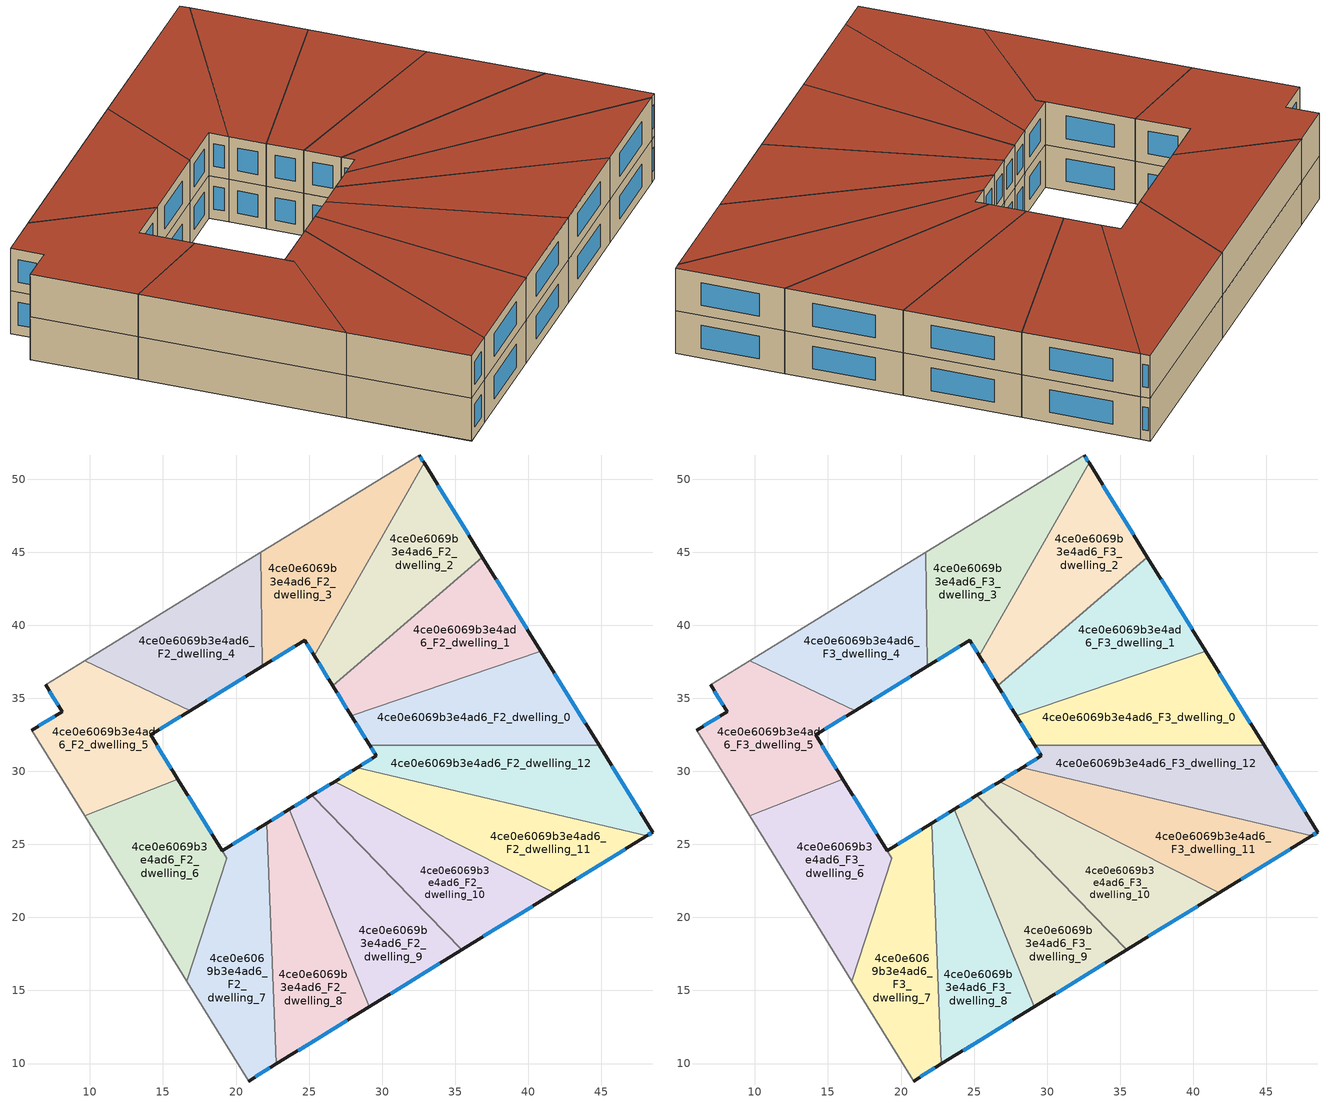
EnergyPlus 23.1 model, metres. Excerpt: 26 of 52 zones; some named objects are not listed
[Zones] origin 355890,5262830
4ce0e6069b3e4ad6_F2_dwelling_0
 floor to 4ce0e6069b3e4ad6_F1_dwelling_0 (EU_floor_Construction): 40.86,38.23 44.86,31.78 29.16,31.78 27.89,33.82 z6
 wall outside (EU_wall_Construction): 27.89,33.82 29.16,31.78 / 44.86,31.78 40.86,38.23 z6:9
 wall to 4ce0e6069b3e4ad6_F2_dwelling_1 (EU_wall_Construction): 40.86,38.23 27.89,33.82 z6:9
 wall to 4ce0e6069b3e4ad6_F2_dwelling_12 (EU_wall_Construction): 29.16,31.78 44.86,31.78 z6:9
 window (EU_Window_Construction): 28.19,33.34 28.86,32.26 / 43.92,33.29 41.8,36.71 z6.7:8.3
4ce0e6069b3e4ad6_F2_dwelling_1
 floor to 4ce0e6069b3e4ad6_F1_dwelling_1 (EU_floor_Construction): 36.87,44.67 40.86,38.23 27.89,33.82 26.63,35.87 z6
 wall outside (EU_wall_Construction): 26.63,35.87 27.89,33.82 / 40.86,38.23 36.87,44.67 z6:9
 wall to 4ce0e6069b3e4ad6_F2_dwelling_2 (EU_wall_Construction): 36.87,44.67 26.63,35.87 z6:9
 window (EU_Window_Construction): 26.93,35.39 27.6,34.3 / 39.93,39.74 37.81,43.16 z6.7:8.3
4ce0e6069b3e4ad6_F2_dwelling_10
 floor to 4ce0e6069b3e4ad6_F1_dwelling_10 (EU_floor_Construction): 41.79,21.68 35.45,17.78 25.2,28.35 26.75,29.31 z6
 wall outside (EU_wall_Construction): 26.75,29.31 25.2,28.35 / 35.45,17.78 41.79,21.68 z6:9
 wall to 4ce0e6069b3e4ad6_F2_dwelling_9 (EU_wall_Construction): 25.2,28.35 35.45,17.78 z6:9
 wall to 4ce0e6069b3e4ad6_F2_dwelling_11 (EU_wall_Construction): 41.79,21.68 26.75,29.31 z6:9
 window (EU_Window_Construction): 26.39,29.08 25.56,28.58 / 36.94,18.7 40.3,20.77 z6.7:8.3
4ce0e6069b3e4ad6_F2_dwelling_11
 floor to 4ce0e6069b3e4ad6_F1_dwelling_11 (EU_floor_Construction): 48.13,25.59 41.79,21.68 26.75,29.31 28.3,30.26 z6
 wall outside (EU_wall_Construction): 28.3,30.26 26.75,29.31 / 41.79,21.68 48.14,25.59 z6:9
 wall to 4ce0e6069b3e4ad6_F2_dwelling_12 (EU_wall_Construction): 48.13,25.59 28.3,30.26 z6:9
 window (EU_Window_Construction): 27.94,30.04 27.12,29.53 / 43.28,22.6 46.65,24.67 z6.7:8.3
4ce0e6069b3e4ad6_F2_dwelling_12
 floor to 4ce0e6069b3e4ad6_F1_dwelling_12 (EU_floor_Construction): 44.86,31.78 48.54,25.84 48.13,25.59 28.3,30.26 29.6,31.06 29.16,31.78 z6
 wall outside (EU_wall_Construction): 29.16,31.78 29.6,31.06 28.3,30.26 / 48.14,25.59 48.54,25.84 44.86,31.78 z6:9
 window (EU_Window_Construction): 29.3,30.87 28.61,30.45 / 29.26,31.61 29.5,31.23 / 47.67,27.23 45.72,30.38 / 48.23,25.65 48.44,25.78 z6.7:8.3
4ce0e6069b3e4ad6_F2_dwelling_2
 floor to 4ce0e6069b3e4ad6_F1_dwelling_2 (EU_floor_Construction): 32.88,51.12 36.87,44.67 26.63,35.87 25.36,37.91 z6
 wall outside (EU_wall_Construction): 25.36,37.91 26.63,35.87 / 36.87,44.67 32.88,51.12 z6:9
 wall to 4ce0e6069b3e4ad6_F2_dwelling_3 (EU_wall_Construction): 32.88,51.12 25.36,37.91 z6:9
 window (EU_Window_Construction): 25.66,37.43 26.33,36.35 / 35.94,46.19 33.82,49.61 z6.7:8.3
4ce0e6069b3e4ad6_F2_dwelling_3
 floor to 4ce0e6069b3e4ad6_F1_dwelling_3 (EU_floor_Construction): 32.54,51.66 32.88,51.12 25.36,37.91 24.7,38.99 21.8,37.21 21.69,44.99 z6
 wall outside (EU_wall_Construction): 21.8,37.21 24.7,38.99 25.36,37.91 / 32.88,51.12 32.54,51.66 z6:9
 wall adiabatic (EU_wall_Construction): 32.54,51.66 21.69,44.99 z6:9
 wall to 4ce0e6069b3e4ad6_F2_dwelling_4 (EU_wall_Construction): 21.69,44.99 21.8,37.21 z6:9
 window (EU_Window_Construction): 24.85,38.74 25.21,38.16 / 22.48,37.62 24.02,38.57 / 32.8,51.25 32.62,51.53 z6.7:8.3
4ce0e6069b3e4ad6_F2_dwelling_4
 floor to 4ce0e6069b3e4ad6_F1_dwelling_4 (EU_floor_Construction): 21.69,44.99 21.8,37.21 16.85,34.16 9.65,37.58 z6
 wall outside (EU_wall_Construction): 16.85,34.16 21.8,37.21 z6:9
 wall adiabatic (EU_wall_Construction): 21.69,44.99 9.65,37.58 z6:9
 wall to 4ce0e6069b3e4ad6_F2_dwelling_5 (EU_wall_Construction): 9.65,37.58 16.85,34.16 z6:9
 window (EU_Window_Construction): 18.01,34.88 20.64,36.49 z6.7:8.3
4ce0e6069b3e4ad6_F2_dwelling_5
 floor to 4ce0e6069b3e4ad6_F1_dwelling_5 (EU_floor_Construction): 16.85,34.16 14.15,32.5 16.02,29.47 9.63,26.95 6.01,32.81 8.09,34.09 6.96,35.92 9.65,37.58 z6
 wall outside (EU_wall_Construction): 6.96,35.92 8.09,34.09 6.01,32.81 / 16.02,29.47 14.15,32.5 16.85,34.16 z6:9
 wall adiabatic (EU_wall_Construction): 9.65,37.58 6.96,35.92 / 6.01,32.81 9.63,26.95 z6:9
 wall to 4ce0e6069b3e4ad6_F2_dwelling_6 (EU_wall_Construction): 9.63,26.95 16.02,29.47 z6:9
 window (EU_Window_Construction): 7.22,35.49 7.82,34.52 / 14.78,32.89 16.22,33.77 / 15.58,30.18 14.59,31.79 / 7.6,33.79 6.5,33.11 z6.7:8.3
4ce0e6069b3e4ad6_F2_dwelling_6
 floor to 4ce0e6069b3e4ad6_F1_dwelling_6 (EU_floor_Construction): 16.02,29.47 19.05,24.58 19.37,24.05 16.64,15.64 9.63,26.95 z6
 wall outside (EU_wall_Construction): 19.05,24.58 16.02,29.47 z6:9
 wall adiabatic (EU_wall_Construction): 9.63,26.95 16.64,15.64 z6:9
 wall to 4ce0e6069b3e4ad6_F2_dwelling_7 (EU_wall_Construction): 16.64,15.64 19.37,24.05 / 19.37,24.06 19.05,24.57 z6:9
 window (EU_Window_Construction): 18.34,25.72 16.73,28.32 z6.7:8.3
4ce0e6069b3e4ad6_F2_dwelling_7
 floor to 4ce0e6069b3e4ad6_F1_dwelling_7 (EU_floor_Construction): 22.09,26.44 22.77,9.97 20.87,8.8 16.64,15.64 19.37,24.06 19.05,24.57 z6
 wall outside (EU_wall_Construction): 22.09,26.44 19.05,24.57 / 20.87,8.8 22.77,9.97 z6:9
 wall adiabatic (EU_wall_Construction): 16.64,15.64 20.87,8.8 z6:9
 wall to 4ce0e6069b3e4ad6_F2_dwelling_8 (EU_wall_Construction): 22.77,9.97 22.09,26.44 z6:9
 window (EU_Window_Construction): 21.38,26 19.77,25.01 / 21.32,9.08 22.32,9.7 z6.7:8.3
4ce0e6069b3e4ad6_F2_dwelling_8
 floor to 4ce0e6069b3e4ad6_F1_dwelling_8 (EU_floor_Construction): 23.65,27.4 29.11,13.88 22.77,9.97 22.09,26.44 z6
 wall outside (EU_wall_Construction): 23.65,27.4 22.09,26.44 / 22.77,9.97 29.11,13.88 z6:9
 wall to 4ce0e6069b3e4ad6_F2_dwelling_9 (EU_wall_Construction): 29.11,13.88 23.65,27.4 z6:9
 window (EU_Window_Construction): 23.28,27.17 22.46,26.67 / 24.26,10.89 27.62,12.96 z6.7:8.3
4ce0e6069b3e4ad6_F2_dwelling_9
 floor to 4ce0e6069b3e4ad6_F1_dwelling_9 (EU_floor_Construction): 25.2,28.35 35.45,17.78 29.11,13.88 23.65,27.4 z6
 wall outside (EU_wall_Construction): 25.2,28.35 23.65,27.4 / 29.11,13.88 35.45,17.78 z6:9
 window (EU_Window_Construction): 24.83,28.13 24.01,27.62 / 30.6,14.79 33.96,16.86 z6.7:8.3
4ce0e6069b3e4ad6_F3_dwelling_0
 floor to 4ce0e6069b3e4ad6_F2_dwelling_0 (EU_floor_Construction): 40.86,38.23 44.86,31.78 29.16,31.78 27.89,33.82 z9
 wall outside (EU_wall_Construction): 27.89,33.82 29.16,31.78 / 44.86,31.78 40.86,38.23 z9:12
 wall to 4ce0e6069b3e4ad6_F3_dwelling_1 (EU_wall_Construction): 40.86,38.23 27.89,33.82 z9:12
 wall to 4ce0e6069b3e4ad6_F3_dwelling_12 (EU_wall_Construction): 29.16,31.78 44.86,31.78 z9:12
 window (EU_Window_Construction): 28.19,33.34 28.86,32.26 / 43.92,33.29 41.8,36.71 z9.7:11.3
 roof outside (EU_roof_Construction): 44.86,31.78 40.86,38.23 27.89,33.82 29.16,31.78 z12
4ce0e6069b3e4ad6_F3_dwelling_1
 floor to 4ce0e6069b3e4ad6_F2_dwelling_1 (EU_floor_Construction): 36.87,44.67 40.86,38.23 27.89,33.82 26.63,35.87 z9
 wall outside (EU_wall_Construction): 26.63,35.87 27.89,33.82 / 40.86,38.23 36.87,44.67 z9:12
 wall to 4ce0e6069b3e4ad6_F3_dwelling_2 (EU_wall_Construction): 36.87,44.67 26.63,35.87 z9:12
 window (EU_Window_Construction): 26.93,35.39 27.6,34.3 / 39.93,39.74 37.81,43.16 z9.7:11.3
 roof outside (EU_roof_Construction): 40.86,38.23 36.87,44.67 26.63,35.87 27.89,33.82 z12
4ce0e6069b3e4ad6_F3_dwelling_10
 floor to 4ce0e6069b3e4ad6_F2_dwelling_10 (EU_floor_Construction): 41.79,21.68 35.45,17.78 25.2,28.35 26.75,29.31 z9
 wall outside (EU_wall_Construction): 26.75,29.31 25.2,28.35 / 35.45,17.78 41.79,21.68 z9:12
 wall to 4ce0e6069b3e4ad6_F3_dwelling_9 (EU_wall_Construction): 25.2,28.35 35.45,17.78 z9:12
 wall to 4ce0e6069b3e4ad6_F3_dwelling_11 (EU_wall_Construction): 41.79,21.68 26.75,29.31 z9:12
 window (EU_Window_Construction): 26.39,29.08 25.56,28.58 / 36.94,18.7 40.3,20.77 z9.7:11.3
 roof outside (EU_roof_Construction): 41.79,21.68 26.75,29.31 25.2,28.35 35.45,17.78 z12
4ce0e6069b3e4ad6_F3_dwelling_11
 floor to 4ce0e6069b3e4ad6_F2_dwelling_11 (EU_floor_Construction): 48.13,25.59 41.79,21.68 26.75,29.31 28.3,30.26 z9
 wall outside (EU_wall_Construction): 28.3,30.26 26.75,29.31 / 41.79,21.68 48.14,25.59 z9:12
 wall to 4ce0e6069b3e4ad6_F3_dwelling_12 (EU_wall_Construction): 48.13,25.59 28.3,30.26 z9:12
 window (EU_Window_Construction): 27.94,30.04 27.12,29.53 / 43.28,22.6 46.65,24.67 z9.7:11.3
 roof outside (EU_roof_Construction): 48.14,25.59 28.3,30.26 26.75,29.31 41.79,21.68 z12
4ce0e6069b3e4ad6_F3_dwelling_12
 floor to 4ce0e6069b3e4ad6_F2_dwelling_12 (EU_floor_Construction): 44.86,31.78 48.54,25.84 48.13,25.59 28.3,30.26 29.6,31.06 29.16,31.78 z9
 wall outside (EU_wall_Construction): 29.16,31.78 29.6,31.06 28.3,30.26 / 48.14,25.59 48.54,25.84 44.86,31.78 z9:12
 window (EU_Window_Construction): 29.3,30.87 28.61,30.45 / 29.26,31.61 29.5,31.23 / 47.67,27.23 45.72,30.38 / 48.23,25.65 48.44,25.78 z9.7:11.3
 roof outside (EU_roof_Construction): 48.54,25.84 44.86,31.78 29.16,31.78 29.6,31.06 28.3,30.26 48.14,25.59 z12
4ce0e6069b3e4ad6_F3_dwelling_2
 floor to 4ce0e6069b3e4ad6_F2_dwelling_2 (EU_floor_Construction): 32.88,51.12 36.87,44.67 26.63,35.87 25.36,37.91 z9
 wall outside (EU_wall_Construction): 25.36,37.91 26.63,35.87 / 36.87,44.67 32.88,51.12 z9:12
 wall to 4ce0e6069b3e4ad6_F3_dwelling_3 (EU_wall_Construction): 32.88,51.12 25.36,37.91 z9:12
 window (EU_Window_Construction): 25.66,37.43 26.33,36.35 / 35.94,46.19 33.82,49.61 z9.7:11.3
 roof outside (EU_roof_Construction): 36.87,44.67 32.88,51.12 25.36,37.91 26.63,35.87 z12
4ce0e6069b3e4ad6_F3_dwelling_3
 floor to 4ce0e6069b3e4ad6_F2_dwelling_3 (EU_floor_Construction): 32.54,51.66 32.88,51.12 25.36,37.91 24.7,38.99 21.8,37.21 21.69,44.99 z9
 wall outside (EU_wall_Construction): 21.8,37.21 24.7,38.99 25.36,37.91 / 32.88,51.12 32.54,51.66 z9:12
 wall adiabatic (EU_wall_Construction): 32.54,51.66 21.69,44.99 z9:12
 wall to 4ce0e6069b3e4ad6_F3_dwelling_4 (EU_wall_Construction): 21.69,44.99 21.8,37.21 z9:12
 window (EU_Window_Construction): 24.85,38.74 25.21,38.16 / 22.48,37.62 24.02,38.57 / 32.8,51.25 32.62,51.53 z9.7:11.3
 roof outside (EU_roof_Construction): 25.36,37.91 32.88,51.12 32.54,51.66 21.69,44.99 21.8,37.21 24.7,38.99 z12
4ce0e6069b3e4ad6_F3_dwelling_4
 floor to 4ce0e6069b3e4ad6_F2_dwelling_4 (EU_floor_Construction): 21.69,44.99 21.8,37.21 16.85,34.16 9.65,37.58 z9
 wall outside (EU_wall_Construction): 16.85,34.16 21.8,37.21 z9:12
 wall adiabatic (EU_wall_Construction): 21.69,44.99 9.65,37.58 z9:12
 wall to 4ce0e6069b3e4ad6_F3_dwelling_5 (EU_wall_Construction): 9.65,37.58 16.85,34.16 z9:12
 window (EU_Window_Construction): 18.01,34.88 20.64,36.49 z9.7:11.3
 roof outside (EU_roof_Construction): 21.8,37.21 21.69,44.99 9.65,37.58 16.85,34.16 z12
4ce0e6069b3e4ad6_F3_dwelling_5
 floor to 4ce0e6069b3e4ad6_F2_dwelling_5 (EU_floor_Construction): 16.85,34.16 14.15,32.5 16.02,29.47 9.63,26.95 6.01,32.81 8.09,34.09 6.96,35.92 9.65,37.58 z9
 wall outside (EU_wall_Construction): 6.96,35.92 8.09,34.09 6.01,32.81 / 16.02,29.47 14.15,32.5 16.85,34.16 z9:12
 wall adiabatic (EU_wall_Construction): 9.65,37.58 6.96,35.92 / 6.01,32.81 9.63,26.95 z9:12
 wall to 4ce0e6069b3e4ad6_F3_dwelling_6 (EU_wall_Construction): 9.63,26.95 16.02,29.47 z9:12
 window (EU_Window_Construction): 7.22,35.49 7.82,34.52 / 14.78,32.89 16.22,33.77 / 15.58,30.18 14.59,31.79 / 7.6,33.79 6.5,33.11 z9.7:11.3
 roof outside (EU_roof_Construction): 16.02,29.47 14.15,32.5 16.85,34.16 9.65,37.58 6.96,35.92 8.09,34.09 6.01,32.81 9.63,26.95 z12
4ce0e6069b3e4ad6_F3_dwelling_6
 floor to 4ce0e6069b3e4ad6_F2_dwelling_6 (EU_floor_Construction): 16.02,29.47 19.05,24.58 19.37,24.05 16.64,15.64 9.63,26.95 z9
 wall outside (EU_wall_Construction): 19.05,24.58 16.02,29.47 z9:12
 wall adiabatic (EU_wall_Construction): 9.63,26.95 16.64,15.64 z9:12
 wall to 4ce0e6069b3e4ad6_F3_dwelling_7 (EU_wall_Construction): 16.64,15.64 19.37,24.05 / 19.37,24.06 19.05,24.57 z9:12
 window (EU_Window_Construction): 18.34,25.72 16.73,28.32 z9.7:11.3
 roof outside (EU_roof_Construction): 16.64,15.64 19.37,24.05 19.05,24.58 16.02,29.47 9.63,26.95 z12
4ce0e6069b3e4ad6_F3_dwelling_7
 floor to 4ce0e6069b3e4ad6_F2_dwelling_7 (EU_floor_Construction): 22.09,26.44 22.77,9.97 20.87,8.8 16.64,15.64 19.37,24.06 19.05,24.57 z9
 wall outside (EU_wall_Construction): 22.09,26.44 19.05,24.57 / 20.87,8.8 22.77,9.97 z9:12
 wall adiabatic (EU_wall_Construction): 16.64,15.64 20.87,8.8 z9:12
 wall to 4ce0e6069b3e4ad6_F3_dwelling_8 (EU_wall_Construction): 22.77,9.97 22.09,26.44 z9:12
 window (EU_Window_Construction): 21.38,26 19.77,25.01 / 21.32,9.08 22.32,9.7 z9.7:11.3
 roof outside (EU_roof_Construction): 22.77,9.97 22.09,26.44 19.05,24.57 19.37,24.06 16.64,15.64 20.87,8.8 z12
4ce0e6069b3e4ad6_F3_dwelling_8
 floor to 4ce0e6069b3e4ad6_F2_dwelling_8 (EU_floor_Construction): 23.65,27.4 29.11,13.88 22.77,9.97 22.09,26.44 z9
 wall outside (EU_wall_Construction): 23.65,27.4 22.09,26.44 / 22.77,9.97 29.11,13.88 z9:12
 wall to 4ce0e6069b3e4ad6_F3_dwelling_9 (EU_wall_Construction): 29.11,13.88 23.65,27.4 z9:12
 window (EU_Window_Construction): 23.28,27.17 22.46,26.67 / 24.26,10.89 27.62,12.96 z9.7:11.3
 roof outside (EU_roof_Construction): 29.11,13.88 23.65,27.4 22.09,26.44 22.77,9.97 z12
4ce0e6069b3e4ad6_F3_dwelling_9
 floor to 4ce0e6069b3e4ad6_F2_dwelling_9 (EU_floor_Construction): 25.2,28.35 35.45,17.78 29.11,13.88 23.65,27.4 z9
 wall outside (EU_wall_Construction): 25.2,28.35 23.65,27.4 / 29.11,13.88 35.45,17.78 z9:12
 window (EU_Window_Construction): 24.83,28.13 24.01,27.62 / 30.6,14.79 33.96,16.86 z9.7:11.3
 roof outside (EU_roof_Construction): 35.45,17.78 25.2,28.35 23.65,27.4 29.11,13.88 z12
[Building]
EU S2 Campaign: North Axis=0; Terrain=City; Solar Distribution=FullExterior
[Site:Location]
Budapest.Ferenc.Liszt.Intl.AP: Latitude=47.437; Longitude=19.256; Time Zone=1; Elevation=185
[SizingPeriod:WeatherFileDays]
AnnualSizingPeriod: Begin Month=1; Begin Day of Month=1; End Month=12; End Day of Month=31; Day of Week for Start Day=Monday; Use Weather File Daylight Saving Period=No; Use Weather File Rain and Snow Indicators=No
[MATERIAL]
EU_InternalMass_Material: Roughness=MediumRough; Thickness=0.1; Conductivity=1; Density=1800; Specific Heat=900; Thermal Absorptance=0.9; Solar Absorptance=0.7; Visible Absorptance=0.7
[MATERIAL:NOMASS] Roughness=MediumRough; Thermal Absorptance=0.9; Solar Absorptance=0.7; Visible Absorptance=0.7
Name | Thermal Resistance
EU_wall_NoMass | 0.832559
EU_roof_NoMass | 1.39638
EU_floor_NoMass | 0.872794
[WINDOWMATERIAL:SIMPLEGLAZINGSYSTEM]
EU_Window_SimpleGlazing: UFactor=2.79869; Solar Heat Gain Coefficient=0.75; Visible Transmittance=0.75
[CONSTRUCTION]
EU_wall_Construction: EU_wall_NoMass
EU_roof_Construction: EU_roof_NoMass
EU_floor_Construction: EU_floor_NoMass
EU_Window_Construction: EU_Window_SimpleGlazing
EU_InternalMass_Construction: EU_InternalMass_Material
[ZONE] Type=1; Multiplier=1; Ceiling Height=autocalculate; Floor Area=autocalculate; Part of Total Floor Area=Yes
Name | Volume
4ce0e6069b3e4ad6_F2_dwelling_0; 4ce0e6069b3e4ad6_F3_dwelling_0 | 199.929
4ce0e6069b3e4ad6_F2_dwelling_1; 4ce0e6069b3e4ad6_F3_dwelling_1 | 199.918
4ce0e6069b3e4ad6_F2_dwelling_10; 4ce0e6069b3e4ad6_F3_dwelling_10; 4ce0e6069b3e4ad6_F2_dwelling_9; 4ce0e6069b3e4ad6_F3_dwelling_9 | 199.916
4ce0e6069b3e4ad6_F2_dwelling_11; 4ce0e6069b3e4ad6_F3_dwelling_11 | 199.931
4ce0e6069b3e4ad6_F2_dwelling_12; 4ce0e6069b3e4ad6_F3_dwelling_12 | 199.899
4ce0e6069b3e4ad6_F2_dwelling_2; 4ce0e6069b3e4ad6_F3_dwelling_2 | 199.948
4ce0e6069b3e4ad6_F2_dwelling_3; 4ce0e6069b3e4ad6_F3_dwelling_3 | 199.89
4ce0e6069b3e4ad6_F2_dwelling_4; 4ce0e6069b3e4ad6_F3_dwelling_4 | 199.909
4ce0e6069b3e4ad6_F2_dwelling_5; 4ce0e6069b3e4ad6_F3_dwelling_5 | 199.939
4ce0e6069b3e4ad6_F2_dwelling_6; 4ce0e6069b3e4ad6_F3_dwelling_6 | 199.272
4ce0e6069b3e4ad6_F2_dwelling_7; 4ce0e6069b3e4ad6_F3_dwelling_7 | 200.543
4ce0e6069b3e4ad6_F2_dwelling_8; 4ce0e6069b3e4ad6_F3_dwelling_8 | 199.942
[INTERNALMASS] Construction=EU_InternalMass_Construction
Name | Zone or ZoneList | Surface Area
4ce0e6069b3e4ad6_F2_dwelling_0_EU_InternalMass | 4ce0e6069b3e4ad6_F2_dwelling_0 | 66.6432
4ce0e6069b3e4ad6_F2_dwelling_1_EU_InternalMass | 4ce0e6069b3e4ad6_F2_dwelling_1 | 66.6393
4ce0e6069b3e4ad6_F2_dwelling_2_EU_InternalMass | 4ce0e6069b3e4ad6_F2_dwelling_2 | 66.6495
4ce0e6069b3e4ad6_F2_dwelling_3_EU_InternalMass | 4ce0e6069b3e4ad6_F2_dwelling_3 | 66.6302
4ce0e6069b3e4ad6_F2_dwelling_4_EU_InternalMass | 4ce0e6069b3e4ad6_F2_dwelling_4 | 66.6363
4ce0e6069b3e4ad6_F2_dwelling_5_EU_InternalMass | 4ce0e6069b3e4ad6_F2_dwelling_5 | 66.6465
4ce0e6069b3e4ad6_F2_dwelling_6_EU_InternalMass | 4ce0e6069b3e4ad6_F2_dwelling_6 | 66.4254
4ce0e6069b3e4ad6_F2_dwelling_7_EU_InternalMass | 4ce0e6069b3e4ad6_F2_dwelling_7 | 66.8476
4ce0e6069b3e4ad6_F2_dwelling_8_EU_InternalMass | 4ce0e6069b3e4ad6_F2_dwelling_8 | 66.6472
4ce0e6069b3e4ad6_F2_dwelling_9_EU_InternalMass | 4ce0e6069b3e4ad6_F2_dwelling_9 | 66.6386
4ce0e6069b3e4ad6_F2_dwelling_10_EU_InternalMass | 4ce0e6069b3e4ad6_F2_dwelling_10 | 66.6386
4ce0e6069b3e4ad6_F2_dwelling_11_EU_InternalMass | 4ce0e6069b3e4ad6_F2_dwelling_11 | 66.6439
4ce0e6069b3e4ad6_F2_dwelling_12_EU_InternalMass | 4ce0e6069b3e4ad6_F2_dwelling_12 | 66.6328
4ce0e6069b3e4ad6_F3_dwelling_0_EU_InternalMass | 4ce0e6069b3e4ad6_F3_dwelling_0 | 66.6432
4ce0e6069b3e4ad6_F3_dwelling_1_EU_InternalMass | 4ce0e6069b3e4ad6_F3_dwelling_1 | 66.6393
4ce0e6069b3e4ad6_F3_dwelling_2_EU_InternalMass | 4ce0e6069b3e4ad6_F3_dwelling_2 | 66.6495
4ce0e6069b3e4ad6_F3_dwelling_3_EU_InternalMass | 4ce0e6069b3e4ad6_F3_dwelling_3 | 66.6302
4ce0e6069b3e4ad6_F3_dwelling_4_EU_InternalMass | 4ce0e6069b3e4ad6_F3_dwelling_4 | 66.6363
4ce0e6069b3e4ad6_F3_dwelling_5_EU_InternalMass | 4ce0e6069b3e4ad6_F3_dwelling_5 | 66.6465
4ce0e6069b3e4ad6_F3_dwelling_6_EU_InternalMass | 4ce0e6069b3e4ad6_F3_dwelling_6 | 66.4254
4ce0e6069b3e4ad6_F3_dwelling_7_EU_InternalMass | 4ce0e6069b3e4ad6_F3_dwelling_7 | 66.8476
4ce0e6069b3e4ad6_F3_dwelling_8_EU_InternalMass | 4ce0e6069b3e4ad6_F3_dwelling_8 | 66.6472
4ce0e6069b3e4ad6_F3_dwelling_9_EU_InternalMass | 4ce0e6069b3e4ad6_F3_dwelling_9 | 66.6386
4ce0e6069b3e4ad6_F3_dwelling_10_EU_InternalMass | 4ce0e6069b3e4ad6_F3_dwelling_10 | 66.6386
4ce0e6069b3e4ad6_F3_dwelling_11_EU_InternalMass | 4ce0e6069b3e4ad6_F3_dwelling_11 | 66.6439
4ce0e6069b3e4ad6_F3_dwelling_12_EU_InternalMass | 4ce0e6069b3e4ad6_F3_dwelling_12 | 66.6328
[OTHEREQUIPMENT] Fuel Type=Electricity; Design Level Calculation Method=Watts/Area; Power per Zone Floor Area=1; Fraction Latent=0; Fraction Radiant=0; Fraction Lost=0; Carbon Dioxide Generation Rate=0; EndUse Subcategory=EU_Step8_InternalGains
Name | Zone or ZoneList or Space or SpaceList | Schedule
EU_Step8_InternalGain_4ce0e6069b3e4ad6_F2_dwelling_0_f000 | 4ce0e6069b3e4ad6_F2_dwelling_0 | EU_Step8_GainSchedule_4ce0e6069b3e4ad6_F2_dwelling_0_f000
EU_Step8_InternalGain_4ce0e6069b3e4ad6_F2_dwelling_1_f000 | 4ce0e6069b3e4ad6_F2_dwelling_1 | EU_Step8_GainSchedule_4ce0e6069b3e4ad6_F2_dwelling_1_f000
EU_Step8_InternalGain_4ce0e6069b3e4ad6_F2_dwelling_2_f000 | 4ce0e6069b3e4ad6_F2_dwelling_2 | EU_Step8_GainSchedule_4ce0e6069b3e4ad6_F2_dwelling_2_f000
EU_Step8_InternalGain_4ce0e6069b3e4ad6_F2_dwelling_3_f000 | 4ce0e6069b3e4ad6_F2_dwelling_3 | EU_Step8_GainSchedule_4ce0e6069b3e4ad6_F2_dwelling_3_f000
EU_Step8_InternalGain_4ce0e6069b3e4ad6_F2_dwelling_4_f000 | 4ce0e6069b3e4ad6_F2_dwelling_4 | EU_Step8_GainSchedule_4ce0e6069b3e4ad6_F2_dwelling_4_f000
EU_Step8_InternalGain_4ce0e6069b3e4ad6_F2_dwelling_5_f000 | 4ce0e6069b3e4ad6_F2_dwelling_5 | EU_Step8_GainSchedule_4ce0e6069b3e4ad6_F2_dwelling_5_f000
EU_Step8_InternalGain_4ce0e6069b3e4ad6_F2_dwelling_6_f000 | 4ce0e6069b3e4ad6_F2_dwelling_6 | EU_Step8_GainSchedule_4ce0e6069b3e4ad6_F2_dwelling_6_f000
EU_Step8_InternalGain_4ce0e6069b3e4ad6_F2_dwelling_7_f000 | 4ce0e6069b3e4ad6_F2_dwelling_7 | EU_Step8_GainSchedule_4ce0e6069b3e4ad6_F2_dwelling_7_f000
EU_Step8_InternalGain_4ce0e6069b3e4ad6_F2_dwelling_8_f000 | 4ce0e6069b3e4ad6_F2_dwelling_8 | EU_Step8_GainSchedule_4ce0e6069b3e4ad6_F2_dwelling_8_f000
EU_Step8_InternalGain_4ce0e6069b3e4ad6_F2_dwelling_9_f000 | 4ce0e6069b3e4ad6_F2_dwelling_9 | EU_Step8_GainSchedule_4ce0e6069b3e4ad6_F2_dwelling_9_f000
EU_Step8_InternalGain_4ce0e6069b3e4ad6_F2_dwelling_10_f000 | 4ce0e6069b3e4ad6_F2_dwelling_10 | EU_Step8_GainSchedule_4ce0e6069b3e4ad6_F2_dwelling_10_f000
EU_Step8_InternalGain_4ce0e6069b3e4ad6_F2_dwelling_11_f000 | 4ce0e6069b3e4ad6_F2_dwelling_11 | EU_Step8_GainSchedule_4ce0e6069b3e4ad6_F2_dwelling_11_f000
EU_Step8_InternalGain_4ce0e6069b3e4ad6_F2_dwelling_12_f000 | 4ce0e6069b3e4ad6_F2_dwelling_12 | EU_Step8_GainSchedule_4ce0e6069b3e4ad6_F2_dwelling_12_f000
EU_Step8_InternalGain_4ce0e6069b3e4ad6_F3_dwelling_0_f000 | 4ce0e6069b3e4ad6_F3_dwelling_0 | EU_Step8_GainSchedule_4ce0e6069b3e4ad6_F3_dwelling_0_f000
EU_Step8_InternalGain_4ce0e6069b3e4ad6_F3_dwelling_1_f000 | 4ce0e6069b3e4ad6_F3_dwelling_1 | EU_Step8_GainSchedule_4ce0e6069b3e4ad6_F3_dwelling_1_f000
EU_Step8_InternalGain_4ce0e6069b3e4ad6_F3_dwelling_2_f000 | 4ce0e6069b3e4ad6_F3_dwelling_2 | EU_Step8_GainSchedule_4ce0e6069b3e4ad6_F3_dwelling_2_f000
EU_Step8_InternalGain_4ce0e6069b3e4ad6_F3_dwelling_3_f000 | 4ce0e6069b3e4ad6_F3_dwelling_3 | EU_Step8_GainSchedule_4ce0e6069b3e4ad6_F3_dwelling_3_f000
EU_Step8_InternalGain_4ce0e6069b3e4ad6_F3_dwelling_4_f000 | 4ce0e6069b3e4ad6_F3_dwelling_4 | EU_Step8_GainSchedule_4ce0e6069b3e4ad6_F3_dwelling_4_f000
EU_Step8_InternalGain_4ce0e6069b3e4ad6_F3_dwelling_5_f000 | 4ce0e6069b3e4ad6_F3_dwelling_5 | EU_Step8_GainSchedule_4ce0e6069b3e4ad6_F3_dwelling_5_f000
EU_Step8_InternalGain_4ce0e6069b3e4ad6_F3_dwelling_6_f000 | 4ce0e6069b3e4ad6_F3_dwelling_6 | EU_Step8_GainSchedule_4ce0e6069b3e4ad6_F3_dwelling_6_f000
EU_Step8_InternalGain_4ce0e6069b3e4ad6_F3_dwelling_7_f000 | 4ce0e6069b3e4ad6_F3_dwelling_7 | EU_Step8_GainSchedule_4ce0e6069b3e4ad6_F3_dwelling_7_f000
EU_Step8_InternalGain_4ce0e6069b3e4ad6_F3_dwelling_8_f000 | 4ce0e6069b3e4ad6_F3_dwelling_8 | EU_Step8_GainSchedule_4ce0e6069b3e4ad6_F3_dwelling_8_f000
EU_Step8_InternalGain_4ce0e6069b3e4ad6_F3_dwelling_9_f000 | 4ce0e6069b3e4ad6_F3_dwelling_9 | EU_Step8_GainSchedule_4ce0e6069b3e4ad6_F3_dwelling_9_f000
EU_Step8_InternalGain_4ce0e6069b3e4ad6_F3_dwelling_10_f000 | 4ce0e6069b3e4ad6_F3_dwelling_10 | EU_Step8_GainSchedule_4ce0e6069b3e4ad6_F3_dwelling_10_f000
EU_Step8_InternalGain_4ce0e6069b3e4ad6_F3_dwelling_11_f000 | 4ce0e6069b3e4ad6_F3_dwelling_11 | EU_Step8_GainSchedule_4ce0e6069b3e4ad6_F3_dwelling_11_f000
EU_Step8_InternalGain_4ce0e6069b3e4ad6_F3_dwelling_12_f000 | 4ce0e6069b3e4ad6_F3_dwelling_12 | EU_Step8_GainSchedule_4ce0e6069b3e4ad6_F3_dwelling_12_f000
[ZONEVENTILATION:DESIGNFLOWRATE] Schedule=EU_AlwaysOn; Design Flow Rate Calculation Method=AirChanges/Hour; Air Changes per Hour=0.475469; Ventilation Type=Natural; Fan Pressure Rise=0; Fan Total Efficiency=1; Constant Term Coefficient=1; Temperature Term Coefficient=0; Velocity Term Coefficient=0; Velocity Squared Term Coefficient=0; Minimum Indoor Temperature=-100; Maximum Indoor Temperature=100; Delta Temperature=-100; Minimum Outdoor Temperature=-100; Maximum Outdoor Temperature=100; Maximum Wind Speed=40
Name | Zone or ZoneList or Space or SpaceList
EU_ConstantAir_4ce0e6069b3e4ad6_F2_dwelling_0 | 4ce0e6069b3e4ad6_F2_dwelling_0
EU_ConstantAir_4ce0e6069b3e4ad6_F2_dwelling_1 | 4ce0e6069b3e4ad6_F2_dwelling_1
EU_ConstantAir_4ce0e6069b3e4ad6_F2_dwelling_2 | 4ce0e6069b3e4ad6_F2_dwelling_2
EU_ConstantAir_4ce0e6069b3e4ad6_F2_dwelling_3 | 4ce0e6069b3e4ad6_F2_dwelling_3
EU_ConstantAir_4ce0e6069b3e4ad6_F2_dwelling_4 | 4ce0e6069b3e4ad6_F2_dwelling_4
EU_ConstantAir_4ce0e6069b3e4ad6_F2_dwelling_5 | 4ce0e6069b3e4ad6_F2_dwelling_5
EU_ConstantAir_4ce0e6069b3e4ad6_F2_dwelling_6 | 4ce0e6069b3e4ad6_F2_dwelling_6
EU_ConstantAir_4ce0e6069b3e4ad6_F2_dwelling_7 | 4ce0e6069b3e4ad6_F2_dwelling_7
EU_ConstantAir_4ce0e6069b3e4ad6_F2_dwelling_8 | 4ce0e6069b3e4ad6_F2_dwelling_8
EU_ConstantAir_4ce0e6069b3e4ad6_F2_dwelling_9 | 4ce0e6069b3e4ad6_F2_dwelling_9
EU_ConstantAir_4ce0e6069b3e4ad6_F2_dwelling_10 | 4ce0e6069b3e4ad6_F2_dwelling_10
EU_ConstantAir_4ce0e6069b3e4ad6_F2_dwelling_11 | 4ce0e6069b3e4ad6_F2_dwelling_11
EU_ConstantAir_4ce0e6069b3e4ad6_F2_dwelling_12 | 4ce0e6069b3e4ad6_F2_dwelling_12
EU_ConstantAir_4ce0e6069b3e4ad6_F3_dwelling_0 | 4ce0e6069b3e4ad6_F3_dwelling_0
EU_ConstantAir_4ce0e6069b3e4ad6_F3_dwelling_1 | 4ce0e6069b3e4ad6_F3_dwelling_1
EU_ConstantAir_4ce0e6069b3e4ad6_F3_dwelling_2 | 4ce0e6069b3e4ad6_F3_dwelling_2
EU_ConstantAir_4ce0e6069b3e4ad6_F3_dwelling_3 | 4ce0e6069b3e4ad6_F3_dwelling_3
EU_ConstantAir_4ce0e6069b3e4ad6_F3_dwelling_4 | 4ce0e6069b3e4ad6_F3_dwelling_4
EU_ConstantAir_4ce0e6069b3e4ad6_F3_dwelling_5 | 4ce0e6069b3e4ad6_F3_dwelling_5
EU_ConstantAir_4ce0e6069b3e4ad6_F3_dwelling_6 | 4ce0e6069b3e4ad6_F3_dwelling_6
EU_ConstantAir_4ce0e6069b3e4ad6_F3_dwelling_7 | 4ce0e6069b3e4ad6_F3_dwelling_7
EU_ConstantAir_4ce0e6069b3e4ad6_F3_dwelling_8 | 4ce0e6069b3e4ad6_F3_dwelling_8
EU_ConstantAir_4ce0e6069b3e4ad6_F3_dwelling_9 | 4ce0e6069b3e4ad6_F3_dwelling_9
EU_ConstantAir_4ce0e6069b3e4ad6_F3_dwelling_10 | 4ce0e6069b3e4ad6_F3_dwelling_10
EU_ConstantAir_4ce0e6069b3e4ad6_F3_dwelling_11 | 4ce0e6069b3e4ad6_F3_dwelling_11
EU_ConstantAir_4ce0e6069b3e4ad6_F3_dwelling_12 | 4ce0e6069b3e4ad6_F3_dwelling_12
[HVACTEMPLATE:ZONE:IDEALLOADSAIRSYSTEM] System Availability Schedule=EU_AlwaysOn; Maximum Heating Supply Air Temperature=50; Minimum Cooling Supply Air Temperature=13; Maximum Heating Supply Air Humidity Ratio=0.0156; Minimum Cooling Supply Air Humidity Ratio=0.0077; Heating Limit=NoLimit; Cooling Limit=NoLimit; Heating Availability Schedule=EU_AlwaysOn; Cooling Availability Schedule=EU_CoolingOff; Dehumidification Control Type=ConstantSensibleHeatRatio; Cooling Sensible Heat Ratio=0.7; Dehumidification Setpoint=60; Humidification Control Type=None; Humidification Setpoint=30; Outdoor Air Method=None; Outdoor Air Flow Rate per Person=0.00944; Outdoor Air Flow Rate per Zone Floor Area=0; Outdoor Air Flow Rate per Zone=0; Demand Controlled Ventilation Type=None; Outdoor Air Economizer Type=NoEconomizer; Heat Recovery Type=None; Sensible Heat Recovery Effectiveness=0.7; Latent Heat Recovery Effectiveness=0.65
Name | Template Thermostat
4ce0e6069b3e4ad6_F2_dwelling_0 | EU_HeatOnly_4ce0e6069b3e4ad6_F2_dwelling_0
4ce0e6069b3e4ad6_F2_dwelling_1 | EU_HeatOnly_4ce0e6069b3e4ad6_F2_dwelling_1
4ce0e6069b3e4ad6_F2_dwelling_2 | EU_HeatOnly_4ce0e6069b3e4ad6_F2_dwelling_2
4ce0e6069b3e4ad6_F2_dwelling_3 | EU_HeatOnly_4ce0e6069b3e4ad6_F2_dwelling_3
4ce0e6069b3e4ad6_F2_dwelling_4 | EU_HeatOnly_4ce0e6069b3e4ad6_F2_dwelling_4
4ce0e6069b3e4ad6_F2_dwelling_5 | EU_HeatOnly_4ce0e6069b3e4ad6_F2_dwelling_5
4ce0e6069b3e4ad6_F2_dwelling_6 | EU_HeatOnly_4ce0e6069b3e4ad6_F2_dwelling_6
4ce0e6069b3e4ad6_F2_dwelling_7 | EU_HeatOnly_4ce0e6069b3e4ad6_F2_dwelling_7
4ce0e6069b3e4ad6_F2_dwelling_8 | EU_HeatOnly_4ce0e6069b3e4ad6_F2_dwelling_8
4ce0e6069b3e4ad6_F2_dwelling_9 | EU_HeatOnly_4ce0e6069b3e4ad6_F2_dwelling_9
4ce0e6069b3e4ad6_F2_dwelling_10 | EU_HeatOnly_4ce0e6069b3e4ad6_F2_dwelling_10
4ce0e6069b3e4ad6_F2_dwelling_11 | EU_HeatOnly_4ce0e6069b3e4ad6_F2_dwelling_11
4ce0e6069b3e4ad6_F2_dwelling_12 | EU_HeatOnly_4ce0e6069b3e4ad6_F2_dwelling_12
4ce0e6069b3e4ad6_F3_dwelling_0 | EU_HeatOnly_4ce0e6069b3e4ad6_F3_dwelling_0
4ce0e6069b3e4ad6_F3_dwelling_1 | EU_HeatOnly_4ce0e6069b3e4ad6_F3_dwelling_1
4ce0e6069b3e4ad6_F3_dwelling_2 | EU_HeatOnly_4ce0e6069b3e4ad6_F3_dwelling_2
4ce0e6069b3e4ad6_F3_dwelling_3 | EU_HeatOnly_4ce0e6069b3e4ad6_F3_dwelling_3
4ce0e6069b3e4ad6_F3_dwelling_4 | EU_HeatOnly_4ce0e6069b3e4ad6_F3_dwelling_4
4ce0e6069b3e4ad6_F3_dwelling_5 | EU_HeatOnly_4ce0e6069b3e4ad6_F3_dwelling_5
4ce0e6069b3e4ad6_F3_dwelling_6 | EU_HeatOnly_4ce0e6069b3e4ad6_F3_dwelling_6
4ce0e6069b3e4ad6_F3_dwelling_7 | EU_HeatOnly_4ce0e6069b3e4ad6_F3_dwelling_7
4ce0e6069b3e4ad6_F3_dwelling_8 | EU_HeatOnly_4ce0e6069b3e4ad6_F3_dwelling_8
4ce0e6069b3e4ad6_F3_dwelling_9 | EU_HeatOnly_4ce0e6069b3e4ad6_F3_dwelling_9
4ce0e6069b3e4ad6_F3_dwelling_10 | EU_HeatOnly_4ce0e6069b3e4ad6_F3_dwelling_10
4ce0e6069b3e4ad6_F3_dwelling_11 | EU_HeatOnly_4ce0e6069b3e4ad6_F3_dwelling_11
4ce0e6069b3e4ad6_F3_dwelling_12 | EU_HeatOnly_4ce0e6069b3e4ad6_F3_dwelling_12
[SIZING:ZONE] Zone Cooling Design Supply Air Temperature Input Method=SupplyAirTemperature; Zone Cooling Design Supply Air Temperature=13; Zone Heating Design Supply Air Temperature Input Method=SupplyAirTemperature; Zone Heating Design Supply Air Temperature=50; Zone Cooling Design Supply Air Humidity Ratio=0.008; Zone Heating Design Supply Air Humidity Ratio=0.008; Cooling Design Air Flow Method=DesignDay; Cooling Design Air Flow Rate=0; Cooling Minimum Air Flow per Zone Floor Area=0.000762; Cooling Minimum Air Flow=0; Cooling Minimum Air Flow Fraction=0.2; Heating Design Air Flow Method=DesignDay; Heating Design Air Flow Rate=0; Heating Maximum Air Flow per Zone Floor Area=0.002032; Heating Maximum Air Flow=0.141576; Heating Maximum Air Flow Fraction=0.3; Account for Dedicated Outdoor Air System=No; Dedicated Outdoor Air System Control Strategy=NeutralSupplyAir; Dedicated Outdoor Air Low Setpoint Temperature for Design=autosize; Dedicated Outdoor Air High Setpoint Temperature for Design=autosize; Zone Load Sizing Method=Sensible Load Only No Latent Load; Zone Latent Cooling Design Supply Air Humidity Ratio Input Method=HumidityRatioDifference; Zone Cooling Design Supply Air Humidity Ratio Difference=0.005; Zone Latent Heating Design Supply Air Humidity Ratio Input Method=HumidityRatioDifference; Zone Humidification Design Supply Air Humidity Ratio Difference=0.005
4ce0e6069b3e4ad6_F2_dwelling_0; 4ce0e6069b3e4ad6_F2_dwelling_1; 4ce0e6069b3e4ad6_F2_dwelling_2; 4ce0e6069b3e4ad6_F2_dwelling_3; 4ce0e6069b3e4ad6_F2_dwelling_4; 4ce0e6069b3e4ad6_F2_dwelling_5; 4ce0e6069b3e4ad6_F2_dwelling_6; 4ce0e6069b3e4ad6_F2_dwelling_7; 4ce0e6069b3e4ad6_F2_dwelling_8; 4ce0e6069b3e4ad6_F2_dwelling_9; 4ce0e6069b3e4ad6_F2_dwelling_10; 4ce0e6069b3e4ad6_F2_dwelling_11; 4ce0e6069b3e4ad6_F2_dwelling_12; 4ce0e6069b3e4ad6_F3_dwelling_0; 4ce0e6069b3e4ad6_F3_dwelling_1; 4ce0e6069b3e4ad6_F3_dwelling_2; 4ce0e6069b3e4ad6_F3_dwelling_3; 4ce0e6069b3e4ad6_F3_dwelling_4; 4ce0e6069b3e4ad6_F3_dwelling_5; 4ce0e6069b3e4ad6_F3_dwelling_6; 4ce0e6069b3e4ad6_F3_dwelling_7; 4ce0e6069b3e4ad6_F3_dwelling_8; 4ce0e6069b3e4ad6_F3_dwelling_9; 4ce0e6069b3e4ad6_F3_dwelling_10; 4ce0e6069b3e4ad6_F3_dwelling_11; 4ce0e6069b3e4ad6_F3_dwelling_12
[SCHEDULE:CONSTANT]
Name | Hourly Value
EU_AlwaysOn | 1
EU_CoolingOff | 0
[SCHEDULE:FILE] Column Number=1; Rows to Skip at Top=0; Number of Hours of Data=8760; Column Separator=Comma; Interpolate to Timestep=No; Minutes per Item=60; Adjust Schedule for Daylight Savings=Yes
Name | File
EU_Step8_GainSchedule_4ce0e6069b3e4ad6_F2_dwelling_0_f000 | ../../schedules/4ce0e6069b3e4ad6/4ce0e6069b3e4ad6_F2_dwelling_0_f000_gain.csv
EU_Step8_GainSchedule_4ce0e6069b3e4ad6_F2_dwelling_1_f000 | ../../schedules/4ce0e6069b3e4ad6/4ce0e6069b3e4ad6_F2_dwelling_1_f000_gain.csv
EU_Step8_GainSchedule_4ce0e6069b3e4ad6_F2_dwelling_2_f000 | ../../schedules/4ce0e6069b3e4ad6/4ce0e6069b3e4ad6_F2_dwelling_2_f000_gain.csv
EU_Step8_GainSchedule_4ce0e6069b3e4ad6_F2_dwelling_3_f000 | ../../schedules/4ce0e6069b3e4ad6/4ce0e6069b3e4ad6_F2_dwelling_3_f000_gain.csv
EU_Step8_GainSchedule_4ce0e6069b3e4ad6_F2_dwelling_4_f000 | ../../schedules/4ce0e6069b3e4ad6/4ce0e6069b3e4ad6_F2_dwelling_4_f000_gain.csv
EU_Step8_GainSchedule_4ce0e6069b3e4ad6_F2_dwelling_5_f000 | ../../schedules/4ce0e6069b3e4ad6/4ce0e6069b3e4ad6_F2_dwelling_5_f000_gain.csv
EU_Step8_GainSchedule_4ce0e6069b3e4ad6_F2_dwelling_6_f000 | ../../schedules/4ce0e6069b3e4ad6/4ce0e6069b3e4ad6_F2_dwelling_6_f000_gain.csv
EU_Step8_GainSchedule_4ce0e6069b3e4ad6_F2_dwelling_7_f000 | ../../schedules/4ce0e6069b3e4ad6/4ce0e6069b3e4ad6_F2_dwelling_7_f000_gain.csv
EU_Step8_GainSchedule_4ce0e6069b3e4ad6_F2_dwelling_8_f000 | ../../schedules/4ce0e6069b3e4ad6/4ce0e6069b3e4ad6_F2_dwelling_8_f000_gain.csv
EU_Step8_GainSchedule_4ce0e6069b3e4ad6_F2_dwelling_9_f000 | ../../schedules/4ce0e6069b3e4ad6/4ce0e6069b3e4ad6_F2_dwelling_9_f000_gain.csv
EU_Step8_GainSchedule_4ce0e6069b3e4ad6_F2_dwelling_10_f000 | ../../schedules/4ce0e6069b3e4ad6/4ce0e6069b3e4ad6_F2_dwelling_10_f000_gain.csv
EU_Step8_GainSchedule_4ce0e6069b3e4ad6_F2_dwelling_11_f000 | ../../schedules/4ce0e6069b3e4ad6/4ce0e6069b3e4ad6_F2_dwelling_11_f000_gain.csv
EU_Step8_GainSchedule_4ce0e6069b3e4ad6_F2_dwelling_12_f000 | ../../schedules/4ce0e6069b3e4ad6/4ce0e6069b3e4ad6_F2_dwelling_12_f000_gain.csv
EU_Step8_GainSchedule_4ce0e6069b3e4ad6_F3_dwelling_0_f000 | ../../schedules/4ce0e6069b3e4ad6/4ce0e6069b3e4ad6_F3_dwelling_0_f000_gain.csv
EU_Step8_GainSchedule_4ce0e6069b3e4ad6_F3_dwelling_1_f000 | ../../schedules/4ce0e6069b3e4ad6/4ce0e6069b3e4ad6_F3_dwelling_1_f000_gain.csv
EU_Step8_GainSchedule_4ce0e6069b3e4ad6_F3_dwelling_2_f000 | ../../schedules/4ce0e6069b3e4ad6/4ce0e6069b3e4ad6_F3_dwelling_2_f000_gain.csv
EU_Step8_GainSchedule_4ce0e6069b3e4ad6_F3_dwelling_3_f000 | ../../schedules/4ce0e6069b3e4ad6/4ce0e6069b3e4ad6_F3_dwelling_3_f000_gain.csv
EU_Step8_GainSchedule_4ce0e6069b3e4ad6_F3_dwelling_4_f000 | ../../schedules/4ce0e6069b3e4ad6/4ce0e6069b3e4ad6_F3_dwelling_4_f000_gain.csv
EU_Step8_GainSchedule_4ce0e6069b3e4ad6_F3_dwelling_5_f000 | ../../schedules/4ce0e6069b3e4ad6/4ce0e6069b3e4ad6_F3_dwelling_5_f000_gain.csv
EU_Step8_GainSchedule_4ce0e6069b3e4ad6_F3_dwelling_6_f000 | ../../schedules/4ce0e6069b3e4ad6/4ce0e6069b3e4ad6_F3_dwelling_6_f000_gain.csv
EU_Step8_GainSchedule_4ce0e6069b3e4ad6_F3_dwelling_7_f000 | ../../schedules/4ce0e6069b3e4ad6/4ce0e6069b3e4ad6_F3_dwelling_7_f000_gain.csv
EU_Step8_GainSchedule_4ce0e6069b3e4ad6_F3_dwelling_8_f000 | ../../schedules/4ce0e6069b3e4ad6/4ce0e6069b3e4ad6_F3_dwelling_8_f000_gain.csv
EU_Step8_GainSchedule_4ce0e6069b3e4ad6_F3_dwelling_9_f000 | ../../schedules/4ce0e6069b3e4ad6/4ce0e6069b3e4ad6_F3_dwelling_9_f000_gain.csv
EU_Step8_GainSchedule_4ce0e6069b3e4ad6_F3_dwelling_10_f000 | ../../schedules/4ce0e6069b3e4ad6/4ce0e6069b3e4ad6_F3_dwelling_10_f000_gain.csv
EU_Step8_GainSchedule_4ce0e6069b3e4ad6_F3_dwelling_11_f000 | ../../schedules/4ce0e6069b3e4ad6/4ce0e6069b3e4ad6_F3_dwelling_11_f000_gain.csv
EU_Step8_GainSchedule_4ce0e6069b3e4ad6_F3_dwelling_12_f000 | ../../schedules/4ce0e6069b3e4ad6/4ce0e6069b3e4ad6_F3_dwelling_12_f000_gain.csv
